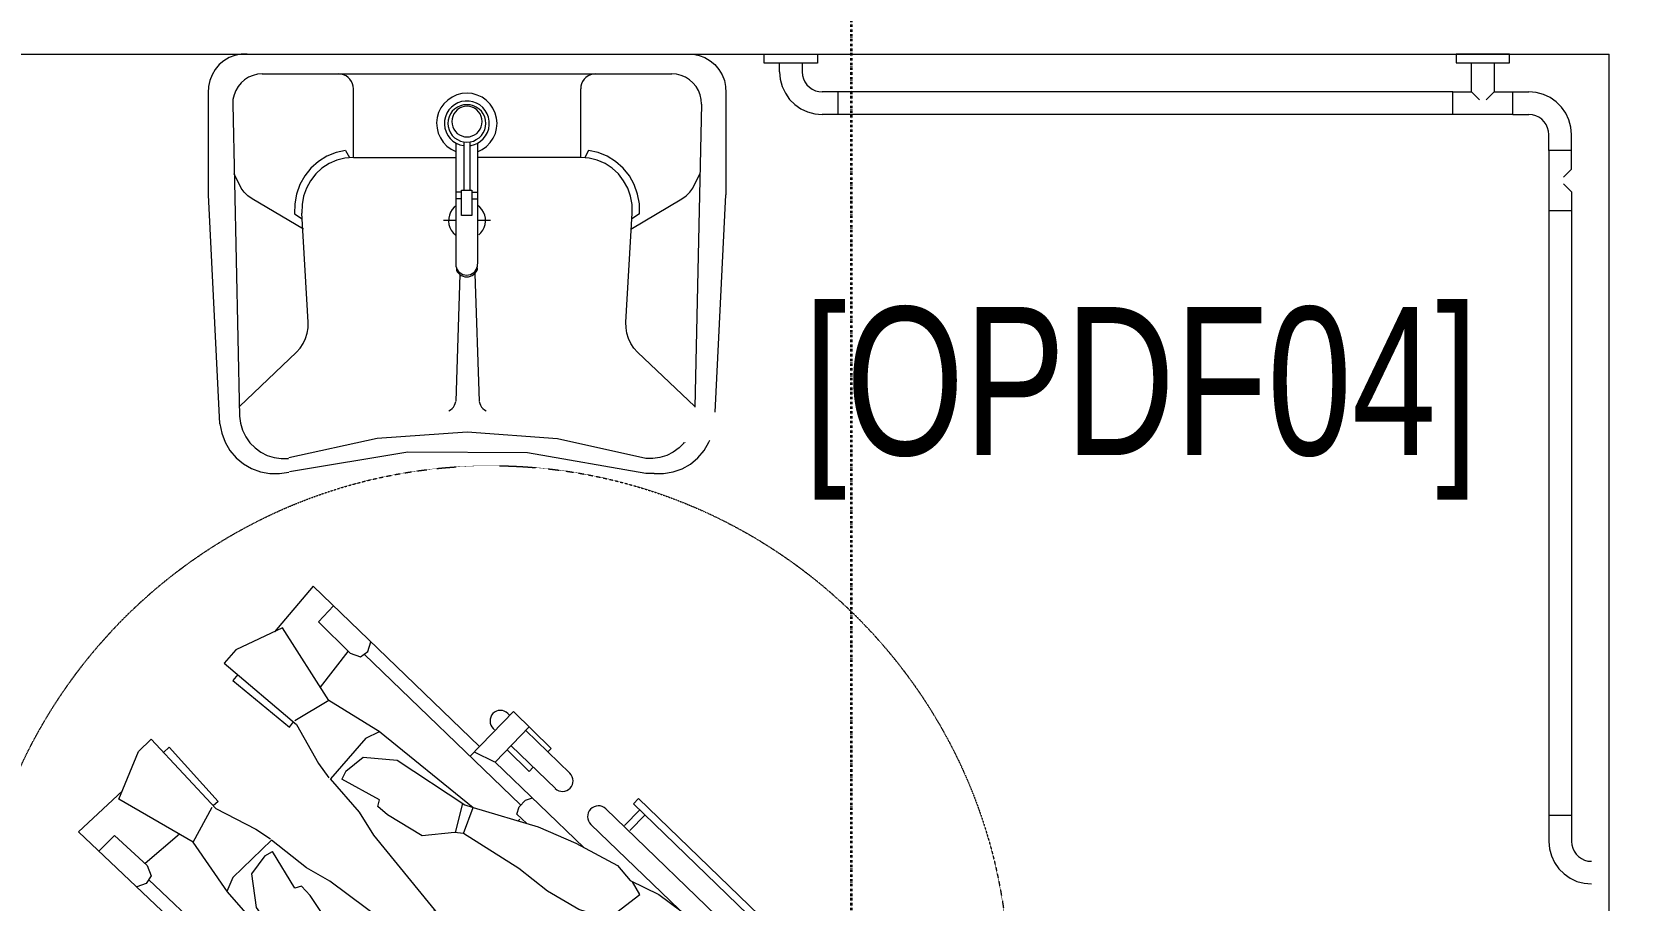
# Model space of a CAD drawing. Extents: x -178977 to 231842, y -29287 to 19916.
# Drawn here: x 8044 to 10197, y -6803 to -5630 of the extents above; entities that cross this region are included whole.
import ezdxf
from ezdxf import colors
from ezdxf.entities.mleader import LeaderData, LeaderLine
from ezdxf.math import Vec2, Vec3

# ---------------------------------------------------------------- set-up
doc = ezdxf.new("R2010")
doc.units = 0
doc.header["$LTSCALE"] = 0.25
doc.linetypes.add('01-First Floor-FUR$0$TRATTEGGIATA', pattern=[0.75, 0.5, -0.25])
doc.linetypes.add('DASHDOT', pattern=[25.4, 12.7, -6.35, 0, -6.35])
for name, color, linetype, lineweight in [('01-First Floor-FUR$0$72_EGR_BASE_TEXT', 252, 'Continuous', 5), ('01-First Floor-FUR$0$LOADING', 253, 'Continuous', 5), ('01-First Floor-FUR$0$SANIT', 250, 'Continuous', 5), ('01-First Floor-FUR$0$Walls', 251, 'Continuous', 5), ('E-LITE-CLNG-CNDT', 6, 'DASHDOT', 35), ('E-POWR-CLNG-CNDT', 6, 'DASHDOT', 35), ('E-POWR-TEXT', 6, 'Continuous', 25)]:
    doc.layers.add(name, color=color, linetype=linetype, lineweight=lineweight)
doc.styles.add('01-First Floor-FUR$0$X3G_ENTITY_9F38', font='swisscl.ttf', dxfattribs={"height": 0.2})
doc.styles.add('DC_Elc_Romans', font='elc_romans.shx', dxfattribs={"width": 0.7})

# ---------------------------------------------------------------- blocks, each defined once
blk = doc.blocks.new('01-First Floor-FUR$0$Wheelchair')
for p, q in [((9688.8, 4580.4), (9636.3, 4519)), ((9688.8, 4580.4), (9913.2, 4363.8)), ((9695.9, 4532.4), (9716, 4554.1)), ((9647.3, 4524.1), (9584.2, 4494.7)), ((9709.9, 4426.2), (9647.3, 4524.1)), ((9695.9, 4532.4), (9738.4, 4489.9)), ((9762.6, 4492.4), (9766.7, 4505.2)), ((9584.2, 4494.7), (9568.2, 4476.7)), ((9698.4, 4444.2), (9735.9, 4492.5)), ((9738.4, 4489.9), (9752.5, 4485)), ((9752.5, 4485), (9762.6, 4492.4)), ((9968.8, 4285), (9757.7, 4488.8)), ((9568.2, 4476.7), (9665.9, 4393.6)), ((9586.8, 4461), (9580.1, 4453.2)), ((9580.1, 4453.2), (9656.4, 4390)), ((9709.9, 4426.2), (9663.7, 4398.5)), ((9779.1, 4383.2), (9709.9, 4426.2)), ((9656.4, 4390), (9661.8, 4397.1)), ((9665.9, 4393.6), (9695.8, 4341.1)), ((9900.5, 4350.6), (9959.2, 4411.4)), ((9951.7, 4408.7), (9954.5, 4406)), ((9959.2, 4411.4), (10010.4, 4361.2)), ((9452.6, 4357.1), (9469.8, 4373.8)), ((9469.8, 4373.8), (9557.2, 4280)), ((9759.9, 4375.2), (9711.9, 4320.3)), ((9759.9, 4375.2), (9778.4, 4384.2)), ((9778.4, 4384.2), (9904.8, 4281.6)), ((9933.8, 4386.5), (9932, 4388.3)), ((9934.6, 4342.8), (9980.6, 4390.4)), ((9975.8, 4385.5), (10035.6, 4327.8)), ((9426, 4292.7), (9452.6, 4357.1)), ((9486.4, 4356), (9493.9, 4363)), ((9493.9, 4363), (9560.4, 4289.7)), ((9732.8, 4330.6), (9756, 4349.7)), ((9756, 4349.7), (9802, 4345.5)), ((9934.3, 4342.8), (9906.5, 4356.1)), ((9950.7, 4359.5), (9980.6, 4330.3)), ((10015.9, 4307.3), (9956.1, 4365)), ((10010.4, 4361.2), (10005.8, 4356.5)), ((9695.8, 4341.1), (9709.9, 4321.7)), ((9732.8, 4330.6), (9727.3, 4319.9)), ((9802, 4345.5), (9893.6, 4285.1)), ((9934.7, 4342.9), (10054.3, 4227.4)), ((9980.6, 4330.3), (9986.1, 4336)), ((9751.1, 4275.1), (9711.9, 4320.3)), ((9778.1, 4291.7), (9727.3, 4319.9)), ((9371.6, 4248.8), (9430.7, 4303.9)), ((9526.6, 4234.6), (9426, 4292.7)), ((9560.4, 4289.7), (9553.6, 4283.9)), ((9775.8, 4283), (9778.1, 4291.7)), ((9890.5, 4287.2), (9880.7, 4247.5)), ((9893.6, 4285.1), (9904.8, 4281.6)), ((9966.8, 4282.3), (9975.4, 4291.3)), ((9975.4, 4291.3), (9984.9, 4294.4)), ((10121.6, 4286.3), (10128.5, 4293.5)), ((10121.6, 4286.3), (10499.3, 3921.8)), ((10128.5, 4293.5), (10506.2, 3929)), ((9526.6, 4234.6), (9552.2, 4282)), ((9557.2, 4280), (9611, 4252.4)), ((9770.8, 4244.3), (9751.1, 4275.1)), ((9789, 4271.5), (9775.8, 4283)), ((9836.1, 4243.1), (9789, 4271.5)), ((9891.8, 4246.6), (9904.8, 4281.6)), ((9904.8, 4281.6), (9992.8, 4255.2)), ((9964, 4272.7), (9966.8, 4282.3)), ((9977.3, 4259.9), (9964, 4272.7)), ((9967.7, 4265.7), (9965.5, 4263.4)), ((10489.5, 3888.5), (10084.1, 4279.7)), ((10129.9, 4278.3), (10109.5, 4257.2)), ((10137.1, 4271.4), (10116.7, 4250.3)), ((9371.6, 4248.8), (9598.1, 4034.2)), ((9419.9, 4243.9), (9399.1, 4222.7)), ((9419.9, 4243.9), (9464.3, 4203.2)), ((9508.1, 4245.3), (9461.6, 4205.7)), ((9611, 4252.4), (9631.1, 4239.2)), ((9989.6, 3975.8), (9770.8, 4244.3)), ((9879.4, 4247.6), (9836.1, 4243.1)), ((9891.8, 4246.6), (9879.4, 4247.6)), ((9966.5, 4198.9), (9891.8, 4246.6)), ((9992.8, 4255.2), (10043.4, 4233.2)), ((10183.1, 4143.7), (10063.9, 4258.7)), ((9572.7, 4167.4), (9526.6, 4234.6)), ((9579.9, 4186.9), (9632.5, 4237.3)), ((9623.1, 4216), (9633.6, 4221.9)), ((9679.4, 4200.1), (9632.5, 4237.3)), ((9664, 4172.4), (9633.6, 4221.9)), ((10043.4, 4233.2), (10099.8, 4203.2)), ((9464.3, 4203.2), (9469.8, 4189.4)), ((9623.1, 4216), (9605.2, 4191.9)), ((9711.1, 4181.9), (9679.4, 4200.1)), ((10005.5, 4168.6), (9966.5, 4198.9)), ((10099.8, 4203.2), (10116.9, 4183)), ((9462.9, 4179), (9450.3, 4174.3)), ((9469.8, 4189.4), (9462.9, 4179)), ((9679.2, 3982.3), (9466.2, 4184.1)), ((9579.9, 4186.9), (9571.7, 4168)), ((9605.2, 4191.9), (9611.4, 4146.2)), ((9989.1, 3975.3), (9711.1, 4181.9)), ((10116.9, 4183), (10155.6, 4163.8)), ((10130.2, 4164), (10120, 4181.2)), ((9571.7, 4168), (9679.8, 4046.3)), ((9672.6, 4175.1), (9664, 4172.4)), ((9684.7, 4162.4), (9672.6, 4175.1)), ((9715.1, 4116.7), (9684.7, 4162.4)), ((10047.5, 4143.9), (10005.5, 4168.6)), ((10087.4, 4131), (10130.2, 4164)), ((10155.6, 4163.8), (10251.2, 4093.6)), ((9611.4, 4146.2), (9675.8, 4057.3)), ((9851.9, 4142.1), (9833.2, 4122.2)), ((9849, 4139.2), (9835.9, 4124.9)), ((10087.4, 4131), (10047.5, 4143.9)), ((9712.6, 4073.2), (9715.1, 4116.7)), ((9816.8, 4105.4), (9835.9, 4124.9)), ((10135, 4071.7), (10087.4, 4131)), ((10251.2, 4093.6), (10204.7, 4088.4)), ((10251.2, 4093.6), (10275.8, 4069.8)), ((9673.6, 4060.4), (9712.8, 4071.9)), ((9714.2, 4060.8), (9712.6, 4073.2)), ((10097.7, 4073.5), (9997.2, 3968.1)), ((10187.6, 4070.2), (10097.7, 4073.5)), ((10204.7, 4088.4), (10101.2, 3978.7)), ((10275.8, 4069.8), (10283, 4047)), ((9675.8, 4057.3), (9679.8, 4046.3)), ((9714.2, 4060.8), (9679.8, 4046.3)), ((9765.1, 3988.4), (9714.2, 4060.8)), ((9610.7, 4047.5), (9552.6, 3986.2)), ((9619.9, 4014.1), (9605.4, 4041.3)), ((9679.8, 4046.3), (9710.1, 3959.6)), ((10281.4, 4032.7), (10176, 3886.7)), ((10283, 4047), (10281.4, 4032.7)), ((10469.2, 3867.5), (10283.1, 4047.1)), ((9576.3, 4012.7), (9574.4, 4014.4)), ((9619.9, 4013.8), (9574.4, 3965.8)), ((9619.9, 4013.8), (9740.6, 3899.4)), ((10271, 4018.3), (10309.2, 3981.4)), ((9552.6, 3986.2), (9605, 3937.3)), ((9554.9, 3993.8), (9557.7, 3991.1)), ((9659, 3934.2), (9598.7, 3991.4)), ((9604, 3997), (9634.5, 3968.4)), ((9681.9, 3984.4), (9673.3, 3975.3)), ((9691.3, 3987.6), (9681.9, 3984.4)), ((9704.7, 3974.8), (9691.3, 3987.6)), ((9698.5, 3984.2), (9700.7, 3986.4)), ((9797.1, 3950.8), (9765.1, 3988.4)), ((10294.8, 3967.5), (10259.1, 4001.9)), ((9579.2, 3970.8), (9639.5, 3913.6)), ((9634.5, 3968.4), (9629, 3962.7)), ((9673.3, 3975.3), (9670.6, 3965.7)), ((9896.3, 3862.9), (9997.1, 3968)), ((9989.1, 3975.3), (9986.9, 3977.9)), ((10002.4, 3961.7), (9989.1, 3975.3)), ((9997.1, 3968.1), (9995.9, 3966.7)), ((10002.4, 3961.7), (10003.2, 3962.2)), ((10003.8, 3963), (10017, 3972.2)), ((10017, 3972.2), (10055.4, 3976.6)), ((10055.4, 3976.6), (10092.1, 3970.4)), ((10101.2, 3978.7), (10059.8, 3939.5)), ((10101.2, 3978.7), (10167.6, 3911)), ((10310.6, 3982.9), (10291.2, 3962.7)), ((10291.2, 3962.7), (10369.7, 3886.9)), ((10389.2, 3907.1), (10310.6, 3982.9)), ((9605, 3937.3), (9609.5, 3942)), ((9710.1, 3959.6), (9734.3, 3910)), ((9823.7, 3909.9), (9797.1, 3950.8)), ((9993.9, 3948), (9991.2, 3909.5)), ((10002.4, 3961.7), (9993.9, 3948)), ((10491.3, 3929.5), (10470.9, 3908.4)), ((10499.3, 3921.8), (10506.2, 3929)), ((9734.3, 3910), (9766.8, 3855.1)), ((9838.4, 3870.6), (9823.7, 3909.9)), ((9991.2, 3909.5), (9999, 3873.1)), ((9991.2, 3863.6), (10028.5, 3906.8)), ((10369.7, 3886.9), (10389.2, 3907.1)), ((9830, 3774.5), (9709.7, 3888.4)), ((9689.7, 3867.2), (10098.6, 3479.7)), ((9766.8, 3855.1), (9787.8, 3838.9)), ((9838.4, 3870.6), (9807.3, 3826.4)), ((9899.8, 3825.8), (9838.4, 3870.6)), ((9886.2, 3755.3), (9991.2, 3863.6)), ((9903.6, 3773.2), (9896.3, 3862.9)), ((9991.2, 3863.6), (10061.7, 3800.3)), ((9693.1, 3821.6), (9713.3, 3842.9)), ((9700.4, 3814.7), (9720.5, 3836)), ((9787.8, 3838.9), (9808.6, 3801)), ((9807.3, 3826.4), (9789.7, 3835.8)), ((9684.7, 3829.6), (9677.9, 3822.3)), ((9677.9, 3822.3), (10058.9, 3461.2)), ((9684.7, 3829.6), (10065.8, 3468.5)), ((9808.6, 3801), (9883.1, 3708.7)), ((9945.2, 3681.2), (10086.4, 3793)), ((9883.1, 3708.7), (9886.2, 3755.3)), ((9883.1, 3708.7), (9907.9, 3685.2)), ((10011, 3670.7), (9975, 3704.8)), ((9907.9, 3685.2), (9931, 3679)), ((9959.2, 3692.3), (9997.7, 3655.7)), ((10118.7, 3500.9), (9930.9, 3678.8)), ((9931, 3679), (9945.2, 3681.2)), ((9996.3, 3654.2), (10015.6, 3674.6)), ((10015.6, 3674.6), (10094.8, 3599.5)), ((10075.5, 3579.1), (9996.3, 3654.2)), ((10094.8, 3599.5), (10075.5, 3579.1)), ((10057.7, 3476.1), (10077.9, 3497.4)), ((10065.8, 3468.5), (10058.9, 3461.2))]:
    blk.add_line(p, q)
at = {"color": 30, "linetype": '01-First Floor-FUR$0$TRATTEGGIATA'}
blk.add_circle((9928.9, 4043.3), 700, dxfattribs=at)
for centre, radius, start, end in [((9941.8, 4398.5), 14.2, 46.0147, 226.0147), ((10025.7, 4317.5), 14.2, 226.0147, 46.0147), ((10074, 4269.2), 14.6, 46.0147, 226.0147), ((9564.6, 4004.1), 14.2, 46.5424, 226.5424), ((9694.4, 4260), 626.4, 320.2511, 335.2615), ((9694.4, 4260), 616.4, 321.5411, 333.0972), ((9649.3, 3923.9), 14.2, 226.5424, 46.5424), ((10097.1, 3872.9), 80.1, 316.0147, 28.3763), ((9699.7, 3877.8), 14.6, 46.5424, 226.5424), ((10479.4, 3878), 14.6, 226.0147, 46.0147), ((10096.6, 3872.4), 80.1, 244.1807, 316.5424), ((9692, 4257.4), 626.4, 297.2956, 312.306), ((9692, 4257.4), 616.4, 299.4599, 311.0159), ((10108.7, 3490.3), 14.6, 226.5424, 46.5424)]:
    blk.add_arc(centre, radius, start, end)
blk = doc.blocks.new('01-First Floor-FUR')
blk.add_line((8925.7, -6185), (8925.6, -6185.1))
at = {"layer": '01-First Floor-FUR$0$SANIT'}
for p, q in [((8318.6, -5661.8), (8310.9, -5664.8)), ((8326.8, -5660.2), (8318.6, -5661.8)), ((8335, -5660), (8326.8, -5660.2)), ((8929.5, -5660), (8937.8, -5660.2)), ((8937.8, -5660.2), (8945.9, -5661.8)), ((8945.9, -5661.8), (8953.6, -5664.8)), ((9106, -5660.7), (9034, -5660.7)), ((9034, -5672.4), (9034, -5660.7)), ((9106, -5660.7), (9106, -5672.4)), ((9969.2, -5660), (9969.2, -5671.7)), ((10041.2, -5660), (9969.2, -5660)), ((10041.2, -5671.7), (10041.2, -5660)), ((8291.9, -5680.7), (8287.6, -5687.9)), ((8297.3, -5674.3), (8291.9, -5680.7)), ((8303.7, -5669), (8297.3, -5674.3)), ((8310.9, -5664.8), (8303.7, -5669)), ((8953.6, -5664.8), (8960.8, -5669)), ((8960.8, -5669), (8967.2, -5674.3)), ((8967.2, -5674.3), (8972.6, -5680.7)), ((8972.6, -5680.7), (8976.9, -5687.9)), ((9106, -5672.4), (9034, -5672.4)), ((9054.7, -5684.1), (9054.7, -5672.4)), ((9054.7, -5684.1), (9055.6, -5694.1)), ((9085.3, -5672.4), (9085.3, -5684.1)), ((9085.3, -5684.1), (9085.8, -5688.8)), ((9969.2, -5671.7), (10041.2, -5671.7)), ((9989.9, -5711.1), (9989.9, -5671.7)), ((10020.5, -5671.7), (10020.5, -5711.1)), ((8282.8, -5703.9), (8282.4, -5712.3)), ((8284.5, -5695.7), (8282.8, -5703.9)), ((8287.6, -5687.9), (8284.5, -5695.7)), ((8322.9, -5703.8), (8319.6, -5709.3)), ((8326.9, -5698.9), (8322.9, -5703.8)), ((8331.7, -5694.7), (8326.9, -5698.9)), ((8337.1, -5691.4), (8331.7, -5694.7)), ((8343, -5688.9), (8337.1, -5691.4)), ((8349.2, -5687.4), (8343, -5688.9)), ((8355.5, -5686.9), (8349.2, -5687.4)), ((8355.5, -5686.9), (8909, -5686.9)), ((8462.2, -5687.2), (8458.7, -5686.9)), ((8465.5, -5688.1), (8462.2, -5687.2)), ((8468.7, -5689.6), (8465.5, -5688.1)), ((8471.5, -5691.6), (8468.7, -5689.6)), ((8474, -5694.1), (8471.5, -5691.6)), ((8476, -5697), (8474, -5694.1)), ((8477.5, -5700.2), (8476, -5697)), ((8478.4, -5703.6), (8477.5, -5700.2)), ((8478.7, -5707.1), (8478.4, -5703.6)), ((8786.2, -5703.6), (8785.9, -5707.1)), ((8787.1, -5700.2), (8786.2, -5703.6)), ((8788.5, -5697), (8787.1, -5700.2)), ((8790.5, -5694.1), (8788.5, -5697)), ((8793, -5691.6), (8790.5, -5694.1)), ((8795.8, -5689.6), (8793, -5691.6)), ((8799, -5688.1), (8795.8, -5689.6)), ((8802.3, -5687.2), (8799, -5688.1)), ((8805.8, -5686.9), (8802.3, -5687.2)), ((8915.3, -5687.4), (8909, -5686.9)), ((8921.5, -5688.9), (8915.3, -5687.4)), ((8927.4, -5691.4), (8921.5, -5688.9)), ((8932.8, -5694.7), (8927.4, -5691.4)), ((8937.6, -5698.9), (8932.8, -5694.7)), ((8941.7, -5703.8), (8937.6, -5698.9)), ((8944.9, -5709.3), (8941.7, -5703.8)), ((8976.9, -5687.9), (8980, -5695.7)), ((8980, -5695.7), (8981.7, -5703.9)), ((8981.7, -5703.9), (8982.1, -5712.3)), ((9055.6, -5694.1), (9058.2, -5703.8)), ((9058.2, -5703.8), (9062.5, -5712.9)), ((9085.8, -5688.8), (9087, -5693.4)), ((9087, -5693.4), (9089, -5697.6)), ((9089, -5697.6), (9091.7, -5701.5)), ((9091.7, -5701.5), (9095, -5704.8)), ((9095, -5704.8), (9098.8, -5707.5)), ((8282.4, -5712.3), (8282.4, -5850.3)), ((8315.9, -5721.4), (8315.5, -5727.8)), ((8317.3, -5715.2), (8315.9, -5721.4)), ((8319.6, -5709.3), (8317.3, -5715.2)), ((8478.7, -5799.6), (8478.7, -5707.1)), ((8601.1, -5727.1), (8596.9, -5732.8)), ((8606.1, -5722.1), (8601.1, -5727.1)), ((8612, -5718.1), (8606.1, -5722.1)), ((8618.4, -5715.2), (8612, -5718.1)), ((8619.7, -5726), (8615.1, -5728.5)), ((8625.2, -5713.4), (8618.4, -5715.2)), ((8624.6, -5724.3), (8619.7, -5726)), ((8629.7, -5723.5), (8624.6, -5724.3)), ((8632.3, -5712.9), (8625.2, -5713.4)), ((8634.9, -5723.5), (8629.7, -5723.5)), ((8639.3, -5713.5), (8632.3, -5712.9)), ((8640, -5724.5), (8634.9, -5723.5)), ((8646.1, -5715.4), (8639.3, -5713.5)), ((8644.9, -5726.3), (8640, -5724.5)), ((8649.4, -5728.8), (8644.9, -5726.3)), ((8652.5, -5718.4), (8646.1, -5715.4)), ((8658.3, -5722.5), (8652.5, -5718.4)), ((8663.3, -5727.5), (8658.3, -5722.5)), ((8667.3, -5733.3), (8663.3, -5727.5)), ((8785.9, -5799.6), (8785.9, -5707.1)), ((8947.3, -5715.2), (8944.9, -5709.3)), ((8948.6, -5721.4), (8947.3, -5715.2)), ((8949, -5727.8), (8948.6, -5721.4)), ((8982.1, -5712.3), (8982.1, -5850.3)), ((9062.5, -5712.9), (9068.2, -5721.2)), ((9068.2, -5721.2), (9075.3, -5728.3)), ((9098.8, -5707.5), (9103.1, -5709.5)), ((9103.1, -5709.5), (9107.7, -5710.7)), ((9107.7, -5710.7), (9112.3, -5711.1)), ((9133.9, -5711.1), (9112.3, -5711.1)), ((9964.7, -5711.1), (9133.9, -5711.1)), ((9133.9, -5741.7), (9133.9, -5711.3)), ((9964.7, -5711.1), (9989.9, -5711.1)), ((9964.7, -5741.7), (9964.7, -5711.1)), ((9989.9, -5711.1), (10000.7, -5721.9)), ((10020.5, -5711.1), (10009.7, -5721.9)), ((10020.5, -5711.1), (10045.7, -5711.1)), ((10045.7, -5741.7), (10045.7, -5711.1)), ((10045.7, -5711.1), (10067.3, -5711.1)), ((10077.3, -5712), (10067.3, -5711.1)), ((10087, -5714.6), (10077.3, -5712)), ((10096.1, -5718.9), (10087, -5714.6)), ((10104.3, -5724.6), (10096.1, -5718.9)), ((10111.4, -5731.7), (10104.3, -5724.6)), ((8315.5, -5727.8), (8324.9, -6149.1)), ((8591.9, -5745.9), (8591.2, -5753)), ((8593.8, -5739.1), (8591.9, -5745.9)), ((8596.9, -5732.8), (8593.8, -5739.1)), ((8603, -5744.9), (8601.9, -5750)), ((8604.9, -5740.1), (8603, -5744.9)), ((8607.6, -5735.6), (8604.9, -5740.1)), ((8607.9, -5745), (8606.7, -5749.3)), ((8611.1, -5731.7), (8607.6, -5735.6)), ((8609.8, -5741), (8607.9, -5745)), ((8612.3, -5737.4), (8609.8, -5741)), ((8615.1, -5728.5), (8611.1, -5731.7)), ((8612.2, -5747.7), (8611.9, -5751.3)), ((8613.1, -5744.2), (8612.2, -5747.7)), ((8615.5, -5734.3), (8612.3, -5737.4)), ((8614.6, -5740.9), (8613.1, -5744.2)), ((8616.6, -5738), (8614.6, -5740.9)), ((8619.2, -5731.8), (8615.5, -5734.3)), ((8619.1, -5735.4), (8616.6, -5738)), ((8622.1, -5733.3), (8619.1, -5735.4)), ((8623.2, -5729.9), (8619.2, -5731.8)), ((8625.3, -5731.8), (8622.1, -5733.3)), ((8627.5, -5728.8), (8623.2, -5729.9)), ((8628.7, -5730.9), (8625.3, -5731.8)), ((8632, -5728.4), (8627.5, -5728.8)), ((8632.3, -5730.6), (8628.7, -5730.9)), ((8636.4, -5728.8), (8632, -5728.4)), ((8635.8, -5730.9), (8632.3, -5730.6)), ((8639.2, -5731.8), (8635.8, -5730.9)), ((8640.8, -5729.9), (8636.4, -5728.8)), ((8642.5, -5733.3), (8639.2, -5731.8)), ((8644.8, -5731.8), (8640.8, -5729.9)), ((8645.4, -5735.4), (8642.5, -5733.3)), ((8648.5, -5734.3), (8644.8, -5731.8)), ((8647.9, -5738), (8645.4, -5735.4)), ((8649.9, -5740.9), (8647.9, -5738)), ((8651.6, -5737.4), (8648.5, -5734.3)), ((8653.4, -5732.2), (8649.4, -5728.8)), ((8651.4, -5744.2), (8649.9, -5740.9)), ((8652.4, -5747.7), (8651.4, -5744.2)), ((8654.2, -5741), (8651.6, -5737.4)), ((8652.7, -5751.3), (8652.4, -5747.7)), ((8656.7, -5736.1), (8653.4, -5732.2)), ((8656.1, -5745), (8654.2, -5741)), ((8657.3, -5749.3), (8656.1, -5745)), ((8659.3, -5740.6), (8656.7, -5736.1)), ((8661.2, -5745.5), (8659.3, -5740.6)), ((8662.2, -5750.6), (8661.2, -5745.5)), ((8670.3, -5739.7), (8667.3, -5733.3)), ((8672.2, -5746.5), (8670.3, -5739.7)), ((8672.8, -5753.5), (8672.2, -5746.5)), ((8949, -5727.8), (8939.9, -6136.9)), ((9075.3, -5728.3), (9083.5, -5734)), ((9083.5, -5734), (9092.6, -5738.3)), ((9092.6, -5738.3), (9102.3, -5740.9)), ((9102.3, -5740.9), (9112.3, -5741.7)), ((9133.9, -5741.7), (9112.3, -5741.7)), ((9964.7, -5741.7), (9133.9, -5741.7)), ((10045.7, -5741.7), (9964.7, -5741.7)), ((10045.7, -5741.7), (10067.3, -5741.7)), ((10072, -5742.1), (10067.3, -5741.7)), ((10076.5, -5743.4), (10072, -5742.1)), ((10080.8, -5745.4), (10076.5, -5743.4)), ((10084.6, -5748.1), (10080.8, -5745.4)), ((10088, -5751.4), (10084.6, -5748.1)), ((10117.2, -5739.9), (10111.4, -5731.7)), ((10121.4, -5749), (10117.2, -5739.9)), ((10124, -5758.7), (10121.4, -5749)), ((8591.2, -5753), (8591.7, -5760)), ((8591.7, -5760), (8593.3, -5766.9)), ((8593.3, -5766.9), (8596.2, -5773.3)), ((8601.9, -5750), (8601.7, -5755.1)), ((8601.7, -5755.1), (8602.4, -5760.3)), ((8602.4, -5760.3), (8603.9, -5765.2)), ((8603.9, -5765.2), (8606.3, -5769.9)), ((8606.7, -5749.3), (8606.3, -5753.7)), ((8606.3, -5753.7), (8606.7, -5758.1)), ((8606.3, -5769.9), (8609.4, -5774)), ((8606.7, -5758.1), (8607.9, -5762.4)), ((8607.9, -5762.4), (8609.8, -5766.4)), ((8609.8, -5766.4), (8612.3, -5770)), ((8611.9, -5751.3), (8612.2, -5754.9)), ((8612.2, -5754.9), (8613.1, -5758.4)), ((8612.3, -5770), (8615.5, -5773.1)), ((8613.1, -5758.4), (8614.6, -5761.6)), ((8614.6, -5761.6), (8616.6, -5764.6)), ((8616.6, -5764.6), (8619.1, -5767.2)), ((8619.1, -5767.2), (8622.1, -5769.2)), ((8622.1, -5769.2), (8625.3, -5770.7)), ((8625.3, -5770.7), (8628.7, -5771.7)), ((8635.8, -5771.7), (8639.2, -5770.7)), ((8639.2, -5770.7), (8642.5, -5769.2)), ((8642.5, -5769.2), (8645.4, -5767.2)), ((8645.4, -5767.2), (8647.9, -5764.6)), ((8647.9, -5764.6), (8649.9, -5761.6)), ((8648.5, -5773.1), (8651.6, -5770)), ((8649.9, -5761.6), (8651.4, -5758.4)), ((8651.4, -5758.4), (8652.4, -5754.9)), ((8651.6, -5770), (8654.2, -5766.4)), ((8652.4, -5754.9), (8652.7, -5751.3)), ((8654.1, -5774.5), (8657.3, -5770.4)), ((8654.2, -5766.4), (8656.1, -5762.4)), ((8656.1, -5762.4), (8657.3, -5758.1)), ((8657.7, -5753.7), (8657.3, -5749.3)), ((8657.3, -5758.1), (8657.7, -5753.7)), ((8657.3, -5770.4), (8659.8, -5765.8)), ((8659.8, -5765.8), (8661.5, -5760.9)), ((8661.5, -5760.9), (8662.3, -5755.8)), ((8662.3, -5755.8), (8662.2, -5750.6)), ((8667.5, -5773.8), (8670.5, -5767.4)), ((8670.5, -5767.4), (8672.2, -5760.6)), ((8672.2, -5760.6), (8672.8, -5753.5)), ((10090.7, -5755.2), (10088, -5751.4)), ((10092.6, -5759.5), (10090.7, -5755.2)), ((10093.9, -5764), (10092.6, -5759.5)), ((10094.3, -5768.7), (10093.9, -5764)), ((10094.3, -5790.3), (10094.3, -5768.7)), ((10124.9, -5768.7), (10124, -5758.7)), ((10124.9, -5815.5), (10124.9, -5768.7)), ((8468.2, -5790.1), (8455.2, -5793)), ((8468.2, -5790.1), (8473.2, -5799.8)), ((8596.2, -5773.3), (8600.1, -5779.2)), ((8600.1, -5779.2), (8605, -5784.3)), ((8605, -5784.3), (8610.7, -5788.5)), ((8609.4, -5774), (8613.2, -5777.5)), ((8610.7, -5788.5), (8617, -5791.7)), ((8613.2, -5777.5), (8617.6, -5780.4)), ((8615.5, -5773.1), (8619.2, -5775.6)), ((8617, -5780.1), (8617, -5943.9)), ((8617, -5791.7), (8617, -5791.7)), ((8617.6, -5780.4), (8622.3, -5782.5)), ((8619.2, -5775.6), (8623.2, -5777.5)), ((8622.3, -5782.5), (8627.4, -5783.7)), ((8623.2, -5777.5), (8627.5, -5778.7)), ((8627.4, -5783.7), (8627.4, -5783.7)), ((8627.5, -5778.7), (8632, -5779)), ((8628, -5779), (8628, -5844)), ((8628.7, -5771.7), (8632.3, -5772)), ((8632, -5779), (8636.4, -5778.7)), ((8632.3, -5772), (8635.8, -5771.7)), ((8636, -5779), (8636, -5844)), ((8636, -5783.8), (8641.1, -5782.7)), ((8636.4, -5778.7), (8640.8, -5777.5)), ((8640.8, -5777.5), (8644.8, -5775.6)), ((8641.1, -5782.7), (8645.9, -5780.7)), ((8644.8, -5775.6), (8648.5, -5773.1)), ((8645.9, -5780.7), (8650.3, -5777.9)), ((8646.5, -5791.9), (8652.8, -5788.8)), ((8646.6, -5780.3), (8646.6, -5943.4)), ((8650.3, -5777.9), (8654.1, -5774.5)), ((8652.8, -5788.8), (8658.6, -5784.7)), ((8658.6, -5784.7), (8663.5, -5779.6)), ((8663.5, -5779.6), (8667.5, -5773.8)), ((8796.3, -5790.1), (8791.3, -5799.8)), ((8809.4, -5793), (8796.3, -5790.1)), ((10094.3, -5790.3), (10094.3, -5871.3)), ((10124.9, -5790.3), (10094.3, -5790.3)), ((8431.4, -5805.2), (8421.3, -5814.1)), ((8442.8, -5798.1), (8431.4, -5805.2)), ((8445.8, -5807.9), (8436.2, -5814.2)), ((8455.2, -5793), (8442.8, -5798.1)), ((8456.2, -5803.3), (8445.8, -5807.9)), ((8467.3, -5800.5), (8456.2, -5803.3)), ((8478.7, -5799.6), (8467.3, -5800.5)), ((8478.7, -5799.6), (8617.7, -5799.6)), ((8785.9, -5799.6), (8646.7, -5799.6)), ((8797.2, -5800.5), (8785.9, -5799.6)), ((8808.3, -5803.3), (8797.2, -5800.5)), ((8818.8, -5807.9), (8808.3, -5803.3)), ((8821.7, -5798.1), (8809.4, -5793)), ((8828.3, -5814.2), (8818.8, -5807.9)), ((8833.1, -5805.2), (8821.7, -5798.1)), ((8843.2, -5814.1), (8833.1, -5805.2)), ((8326.9, -5841.1), (8317.6, -5821.7)), ((8412.9, -5824.6), (8406.3, -5836.4)), ((8421.3, -5814.1), (8412.9, -5824.6)), ((8420.6, -5831.1), (8415.1, -5841.2)), ((8427.7, -5822), (8420.6, -5831.1)), ((8436.2, -5814.2), (8427.7, -5822)), ((8836.8, -5822), (8828.3, -5814.2)), ((8843.9, -5831.1), (8836.8, -5822)), ((8851.6, -5824.6), (8843.2, -5814.1)), ((8849.4, -5841.2), (8843.9, -5831.1)), ((8858.2, -5836.4), (8851.6, -5824.6)), ((8937.6, -5841.2), (8946.9, -5821.7)), ((10124.9, -5815.5), (10114.1, -5826.3)), ((10124.9, -5846.1), (10114.1, -5835.3)), ((8282.4, -5850.3), (8297.5, -6159.4)), ((8331.1, -5846.7), (8326.9, -5841.1)), ((8336.2, -5851.6), (8331.1, -5846.7)), ((8341.9, -5855.6), (8336.2, -5851.6)), ((8411.1, -5896.6), (8341.9, -5855.6)), ((8401.7, -5849.2), (8399.3, -5862.5)), ((8406.3, -5836.4), (8401.7, -5849.2)), ((8411.3, -5852.1), (8409.2, -5863.5)), ((8415.1, -5841.2), (8411.3, -5852.1)), ((8624.7, -5846.8), (8617, -5846.8)), ((8624.7, -5855.6), (8617, -5855.6)), ((8624.7, -5844), (8638.9, -5844)), ((8624.7, -5878.2), (8624.7, -5844)), ((8638.9, -5844), (8638.9, -5878.2)), ((8638.9, -5846.8), (8647, -5846.8)), ((8638.9, -5855.6), (8647, -5855.6)), ((8853.3, -5852.1), (8849.4, -5841.2)), ((8855.3, -5863.5), (8853.3, -5852.1)), ((8853.5, -5896.6), (8922.6, -5855.6)), ((8862.8, -5849.2), (8858.2, -5836.4)), ((8865.2, -5862.5), (8862.8, -5849.2)), ((8922.6, -5855.6), (8928.3, -5851.6)), ((8928.3, -5851.6), (8933.4, -5846.7)), ((8933.4, -5846.7), (8937.6, -5841.2)), ((8967.8, -6143.8), (8982.1, -5850.3)), ((10124.9, -5846.1), (10124.9, -6688.6)), ((8399.3, -5862.5), (8399.1, -5876.1)), ((8399.1, -5876.1), (8409.5, -5882.8)), ((8409.2, -5863.5), (8409, -5875.1)), ((8417.5, -6022.4), (8409, -5875.1)), ((8608.4, -5877.6), (8607.5, -5881.7)), ((8610, -5873.7), (8608.4, -5877.6)), ((8612.2, -5870.1), (8610, -5873.7)), ((8615, -5866.9), (8612.2, -5870.1)), ((8617.7, -5865), (8615, -5866.9)), ((8638.9, -5878.2), (8624.7, -5878.2)), ((8649.6, -5867), (8646.3, -5864.3)), ((8652.4, -5870.2), (8649.6, -5867)), ((8654.6, -5873.8), (8652.4, -5870.2)), ((8656.2, -5877.7), (8654.6, -5873.8)), ((8657.1, -5881.8), (8656.2, -5877.7)), ((8847, -6022.4), (8855.5, -5875.1)), ((8865.4, -5876.1), (8855, -5882.8)), ((8855.5, -5875.1), (8855.3, -5863.5)), ((8865.4, -5876.1), (8865.2, -5862.5)), ((10094.3, -5871.3), (10124.9, -5871.3)), ((10094.3, -5871.3), (10094.3, -6688.6)), ((8617.7, -5885), (8600.5, -5885)), ((8607.5, -5881.7), (8607.3, -5886)), ((8607.3, -5886), (8607.8, -5890.2)), ((8607.8, -5890.2), (8609, -5894.2)), ((8609, -5894.2), (8610.9, -5898)), ((8610.9, -5898), (8613.4, -5901.4)), ((8664, -5885), (8646.7, -5885)), ((8651, -5901.5), (8653.5, -5898.1)), ((8653.5, -5898.1), (8655.4, -5894.3)), ((8655.4, -5894.3), (8656.7, -5890.3)), ((8656.7, -5890.3), (8657.2, -5886.1)), ((8657.2, -5886.1), (8657.1, -5881.8)), ((8613.4, -5901.4), (8616.5, -5904.4)), ((8648, -5904.4), (8651, -5901.5)), ((8622.7, -5958), (8616.9, -6129.2)), ((8617, -5943.9), (8617.2, -5946.5)), ((8617.2, -5946.5), (8617.9, -5948.9)), ((8617.8, -5948.7), (8617.8, -5951.9)), ((8617.8, -5951.9), (8619, -5954.2)), ((8617.9, -5948.9), (8619, -5951.3)), ((8619, -5951.3), (8620.4, -5953.4)), ((8619, -5954.2), (8620.5, -5956.2)), ((8620.4, -5953.4), (8622.3, -5955.2)), ((8620.5, -5956.2), (8622.4, -5957.9)), ((8622.3, -5955.2), (8624.4, -5956.7)), ((8622.4, -5957.9), (8624.5, -5959.3)), ((8624.4, -5956.7), (8626.7, -5957.8)), ((8624.5, -5959.3), (8626.8, -5960.3)), ((8626.7, -5957.8), (8629.2, -5958.5)), ((8626.8, -5960.3), (8629.3, -5961)), ((8629.2, -5958.5), (8631.8, -5958.7)), ((8629.3, -5961), (8631.8, -5961.2)), ((8631.8, -5958.7), (8634.4, -5958.5)), ((8631.8, -5961.2), (8634.3, -5961)), ((8634.3, -5961), (8636.8, -5960.3)), ((8634.4, -5958.5), (8636.9, -5957.8)), ((8636.8, -5960.3), (8639.1, -5959.3)), ((8636.9, -5957.8), (8639.2, -5956.7)), ((8639.1, -5959.3), (8641.2, -5957.9)), ((8639.2, -5956.7), (8641.3, -5955.2)), ((8641.2, -5957.9), (8643.1, -5956.2)), ((8641.3, -5955.2), (8643.2, -5953.4)), ((8642.7, -5957), (8648.8, -6129.2)), ((8643.1, -5956.2), (8644.6, -5954.2)), ((8643.2, -5953.4), (8644.6, -5951.3)), ((8644.6, -5951.3), (8645.7, -5948.9)), ((8644.6, -5954.2), (8645.8, -5951.9)), ((8645.7, -5948.9), (8646.4, -5946.5)), ((8645.8, -5948.7), (8645.8, -5951.9)), ((8646.4, -5946.5), (8646.6, -5943.9)), ((8417.4, -6029.8), (8417.5, -6022.4)), ((8847.1, -6029.9), (8847, -6022.4)), ((8410.9, -6051), (8414.1, -6044.3)), ((8414.1, -6044.3), (8416.3, -6037.2)), ((8416.3, -6037.2), (8417.4, -6029.8)), ((8848.2, -6037.2), (8847.1, -6029.9)), ((8850.4, -6044.3), (8848.2, -6037.2)), ((8853.6, -6051), (8850.4, -6044.3)), ((8324.6, -6136.4), (8401.9, -6062.6)), ((8401.9, -6062.6), (8406.8, -6057.2)), ((8406.8, -6057.2), (8410.9, -6051)), ((8857.7, -6057.2), (8853.6, -6051)), ((8862.6, -6062.6), (8857.7, -6057.2)), ((8939.9, -6136.4), (8862.6, -6062.6)), ((8613.9, -6137), (8615.4, -6134.6)), ((8615.4, -6134.6), (8616.4, -6132)), ((8616.4, -6132), (8616.9, -6129.3)), ((8648.8, -6129.3), (8649.4, -6132)), ((8649.4, -6132), (8650.4, -6134.6)), ((8650.4, -6134.6), (8651.8, -6137)), ((8324.9, -6149.1), (8326.1, -6158.8)), ((8607.5, -6142.2), (8609.9, -6140.8)), ((8609.9, -6140.8), (8612.1, -6139.1)), ((8612.1, -6139.1), (8613.9, -6137)), ((8651.8, -6137), (8653.7, -6139.1)), ((8653.7, -6139.1), (8655.8, -6140.8)), ((8655.8, -6140.8), (8658.2, -6142.2)), ((8298.3, -6159.8), (8300.7, -6172.4)), ((8300.7, -6172.4), (8305.2, -6184.5)), ((8326.1, -6158.8), (8329, -6168.3)), ((8329, -6168.3), (8333.2, -6177.1)), ((8333.2, -6177.1), (8338.9, -6185.1)), ((8510.6, -6179.6), (8391.2, -6205.7)), ((8632.5, -6171), (8510.6, -6179.6)), ((8754.4, -6180), (8632.5, -6171)), ((8305.2, -6184.5), (8311.8, -6195.5)), ((8311.8, -6195.5), (8320.1, -6205.4)), ((8338.9, -6185.1), (8345.7, -6192.1)), ((8345.7, -6192.1), (8353.6, -6197.9)), ((8353.6, -6197.9), (8362.3, -6202.3)), ((8552.1, -6198), (8392.2, -6224.5)), ((8714.1, -6198.8), (8552.1, -6198)), ((8873.7, -6226.8), (8714.1, -6198.8)), ((8873.7, -6206.4), (8754.4, -6180)), ((8910.9, -6197.9), (8902.3, -6202.3)), ((8918.8, -6192.1), (8910.9, -6197.9)), ((8925.6, -6185.1), (8918.8, -6192.1)), ((8944.2, -6205.6), (8952.6, -6195.8)), ((8952.6, -6195.8), (8959.2, -6184.6)), ((8959.2, -6184.6), (8960.3, -6181.8)), ((8320.1, -6205.4), (8330, -6213.6)), ((8330, -6213.6), (8341.1, -6220)), ((8341.1, -6220), (8353.2, -6224.4)), ((8362.3, -6202.3), (8371.5, -6205.2)), ((8371.5, -6205.2), (8381.1, -6206.6)), ((8381.1, -6206.6), (8390.8, -6206.4)), ((8391.2, -6205.7), (8391.2, -6205.7)), ((8883.4, -6206.6), (8873.7, -6206.4)), ((8893, -6205.3), (8883.4, -6206.6)), ((8902.3, -6202.3), (8893, -6205.3)), ((8910.7, -6224.6), (8922.9, -6220.3)), ((8922.9, -6220.3), (8934.2, -6213.9)), ((8934.2, -6213.9), (8944.2, -6205.6)), ((8353.2, -6224.4), (8365.8, -6226.7)), ((8365.8, -6226.7), (8378.7, -6226.8)), ((8378.7, -6226.8), (8391.4, -6224.8)), ((8885, -6226.8), (8873.8, -6226.8)), ((8885, -6226.8), (8897.9, -6226.8)), ((8897.9, -6226.8), (8910.7, -6224.6)), ((10124.9, -6688.6), (10094.3, -6688.6)), ((10094.3, -6688.6), (10094.3, -6723.7)), ((10124.9, -6688.6), (10124.9, -6723.7)), ((10094.3, -6723.7), (10095.1, -6733.7)), ((10095.1, -6733.7), (10097.7, -6743.4)), ((10124.9, -6723.7), (10125.3, -6728.4)), ((10125.3, -6728.4), (10126.5, -6732.9)), ((10126.5, -6732.9), (10128.5, -6737.2)), ((10128.5, -6737.2), (10131.2, -6741)), ((10097.7, -6743.4), (10102, -6752.5)), ((10102, -6752.5), (10107.7, -6760.7)), ((10107.7, -6760.7), (10114.8, -6767.8)), ((10131.2, -6741), (10134.5, -6744.4)), ((10134.5, -6744.4), (10138.4, -6747.1)), ((10138.4, -6747.1), (10142.6, -6749)), ((10142.6, -6749), (10147.2, -6750.3)), ((10147.2, -6750.3), (10151.9, -6750.7)), ((10114.8, -6767.8), (10123.1, -6773.6)), ((10123.1, -6773.6), (10132.2, -6777.8)), ((10132.2, -6777.8), (10141.9, -6780.4)), ((10141.9, -6780.4), (10151.9, -6781.3))]:
    blk.add_line(p, q, dxfattribs=at)
at = {"layer": '01-First Floor-FUR$0$Walls'}
for p in [(7976, -5660, 0), (10176, -7760)]:
    blk.add_line(p, (10176, -5660), dxfattribs=at)
at = {"layer": '01-First Floor-FUR$0$LOADING'}
blk.add_blockref('01-First Floor-FUR$0$Wheelchair', (-1264.3, -10959.5, -0.1), dxfattribs=at)
blk.add_blockref('01-First Floor-FUR$0$Wheelchair', (-1264.3, -10959.5, -0.1), dxfattribs=at)
at = {"layer": '01-First Floor-FUR$0$72_EGR_BASE_TEXT', "insert": (9543.2, -6001.8), "char_height": 200, "attachment_point": 2, "style": '01-First Floor-FUR$0$X3G_ENTITY_9F38'}
blk.add_mtext('[OPDF04]', dxfattribs=at)

msp = doc.modelspace()

# ---------------------------------------------------------------- linework, layer by layer
at = {"layer": 'E-POWR-CLNG-CNDT', "elevation": 14.8}
msp.add_lwpolyline([(9151.4, -1260), (9151.4, -12223.7, 0.414214), (9226.4, -12298.7), (9711.2, -12298.7)], format="xyb", dxfattribs=at)

# ---------------------------------------------------------------- block references
at = {"layer": 'E-LITE-CLNG-CNDT'}
msp.add_blockref('01-First Floor-FUR', (0, 0), dxfattribs=at)

# ---------------------------------------------------------------- leaders
at = {"layer": 'E-POWR-TEXT'}
ml = msp.add_multileader_mtext('Standard', dxfattribs=at)
ml.set_content('FOR WATER HEATER ', color=256, style='DC_Elc_Romans')
ml.set_leader_properties(color=45)
ml.build(insert=Vec2(0, 0))
ml.multileader.update_dxf_attribs({"dogleg_length": 2, "arrow_head_size": 200, "scale": 100})
ctx = ml.context
ctx.base_point, ctx.scale, ctx.char_height, ctx.arrow_head_size, ctx.landing_gap_size, ctx.plane_origin = Vec3(10486.4, -5470.9, 14.8), 100, 200, 200, 200, Vec3(7676.7, -5518.3, 14.8)
notes = []
notes.append((ctx, [(0, (1, 1, 0), (10401.7, -5470.9, 14.8), (1, 0), 84.7, [(0, [(9851.1, -4693.1, 14.8)], 0, [])])]))
ctx.mtext.insert, ctx.mtext.flow_direction = Vec3(10686.4, -5370.9, 14.8), 5
for ctx, leaders in notes:
    for number, flags, end, landing, length, lines in leaders:
        leader = LeaderData()
        leader.index, (leader.has_last_leader_line, leader.has_dogleg_vector, leader.attachment_direction) = number, flags
        leader.last_leader_point, leader.dogleg_vector, leader.dogleg_length = Vec3(end), Vec3(landing), length
        for number, points, colour, breaks in lines:
            line = LeaderLine()
            line.index, line.vertices, line.color, line.breaks = number, Vec3.list(points), colors.encode_raw_color(colour), breaks
            leader.lines.append(line)
        ctx.leaders.append(leader)

doc.saveas('drawing.dxf')
